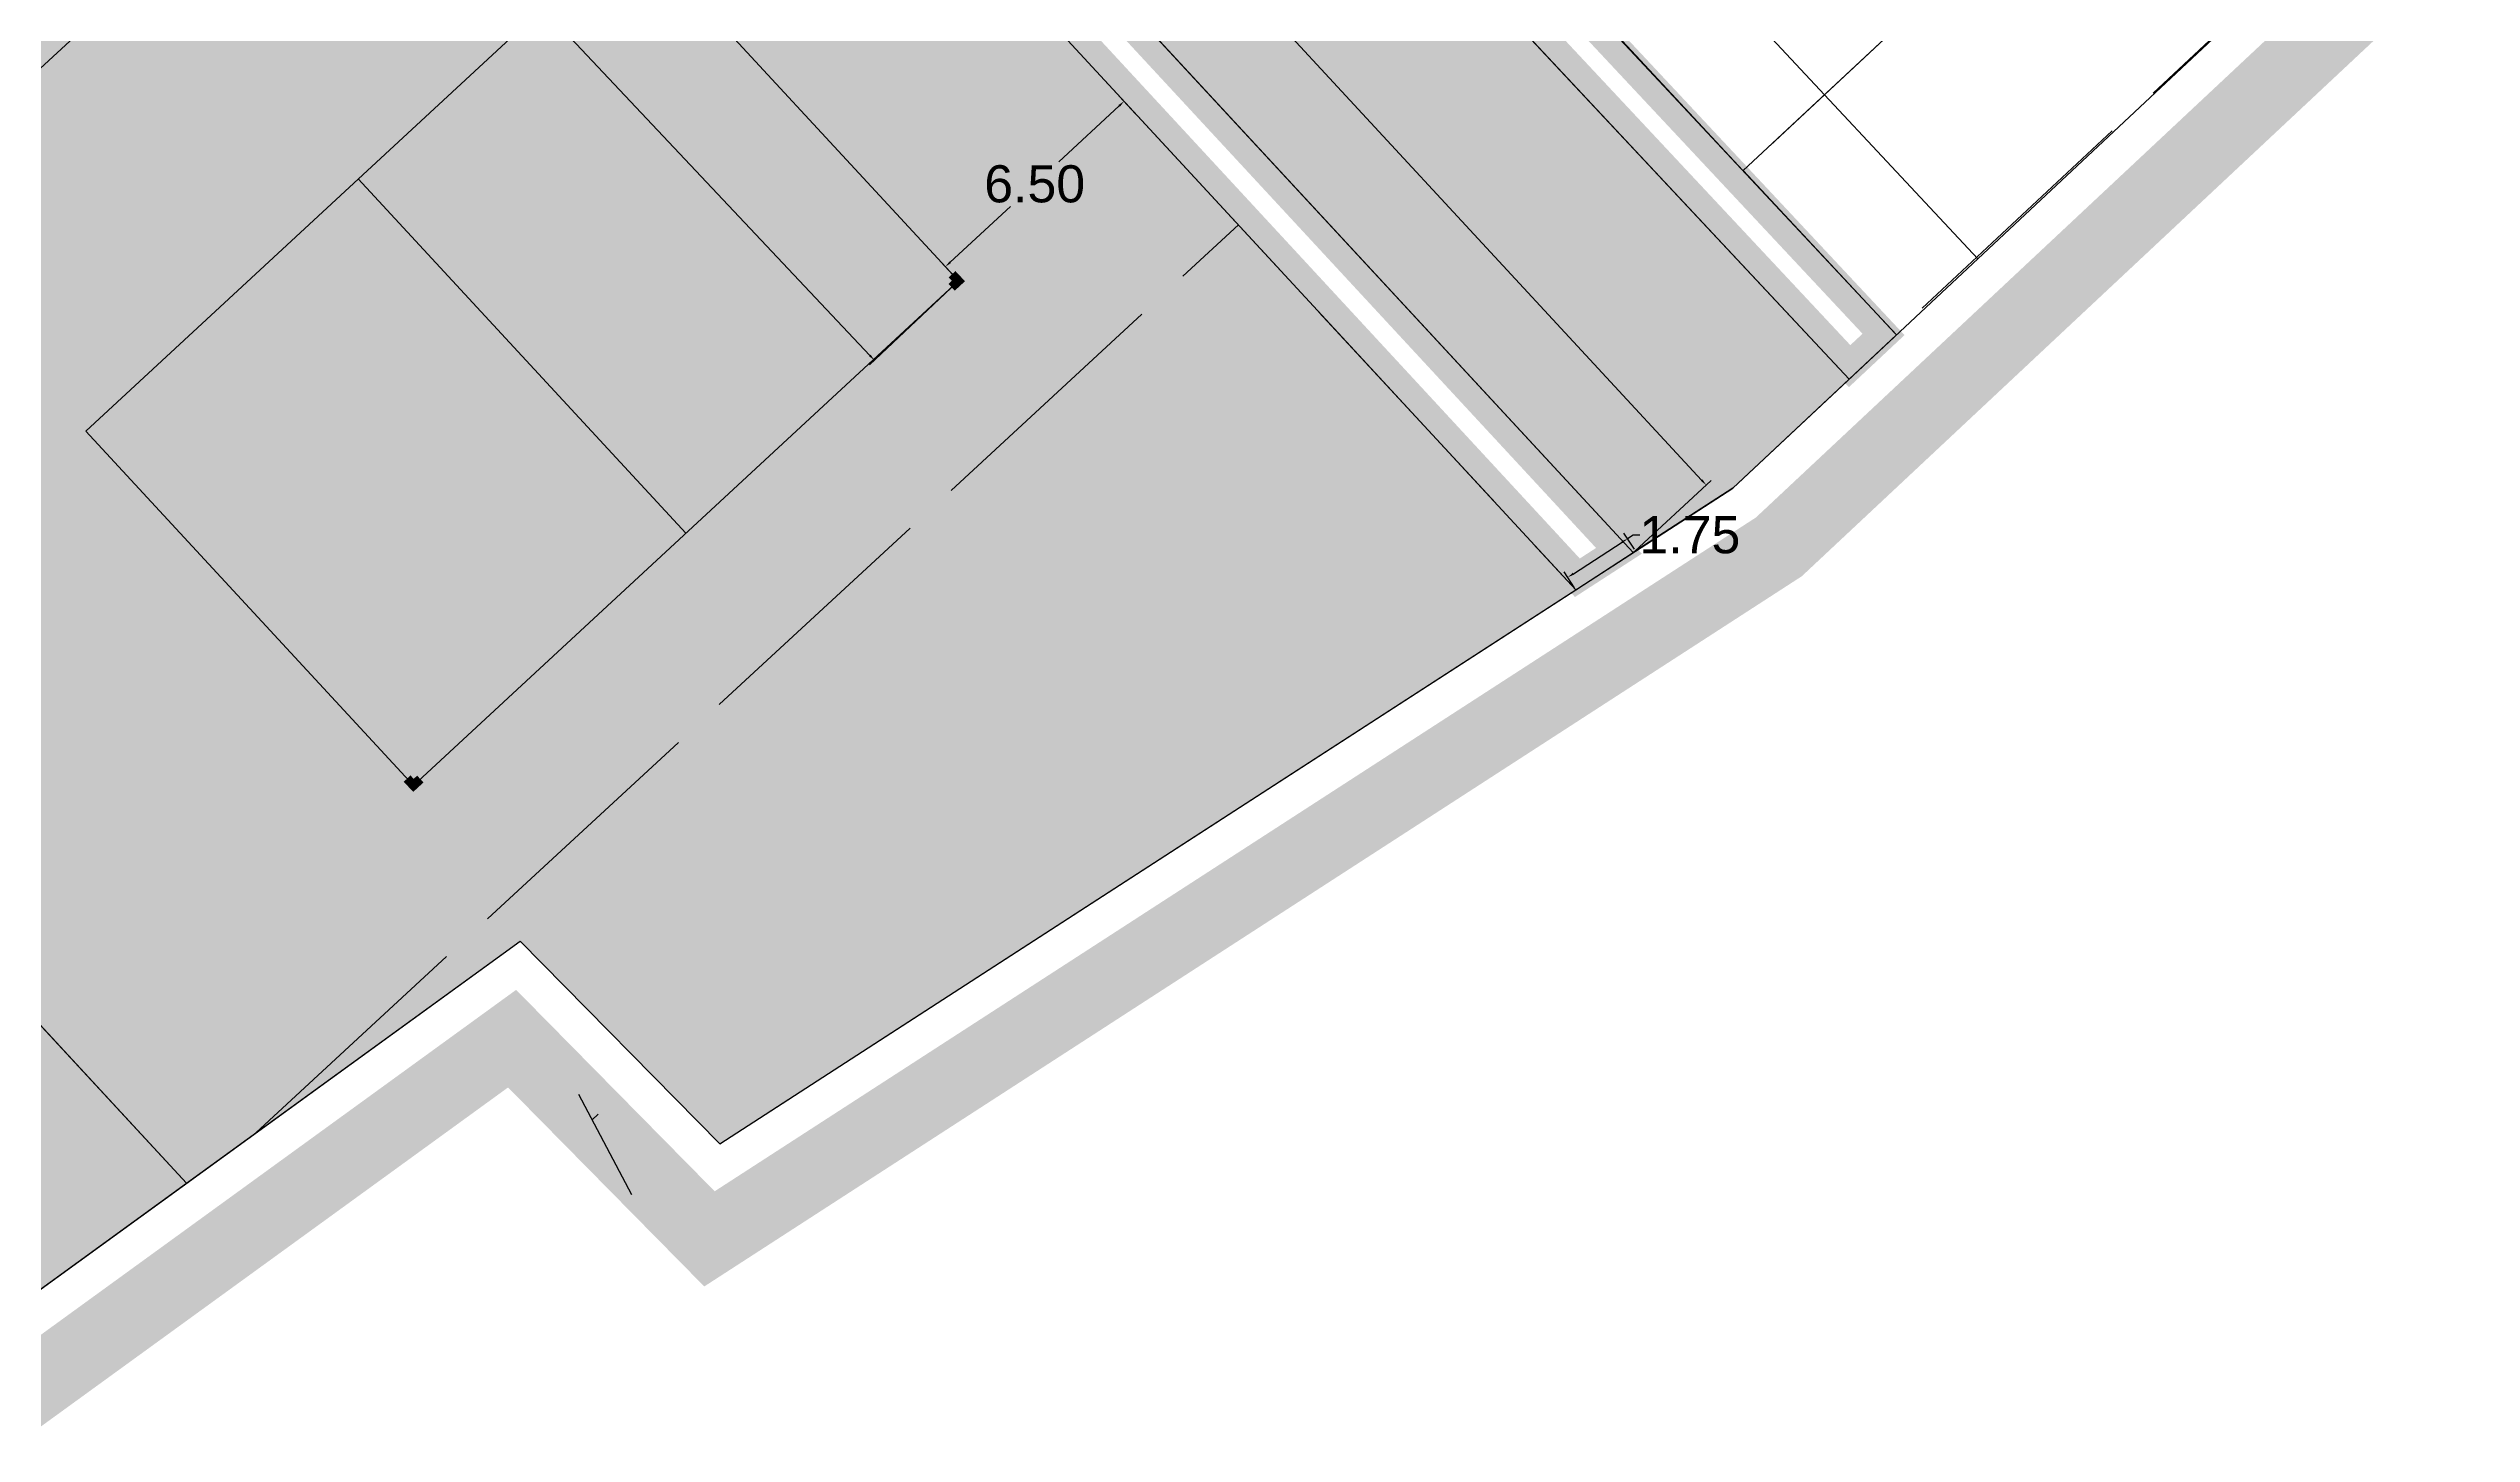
# Model space of a CAD drawing. Header units: metres. Extents: x 362096 to 727297, y 5619965 to 11243182.
# Drawn here: x 363591.2 to 363656.5, y 5621382.2 to 5621419.5 of the extents above; entities that cross this region are included whole.
import ezdxf

# ---------------------------------------------------------------- set-up
doc = ezdxf.new("R2010")
doc.units = ezdxf.units.M
doc.header["$MEASUREMENT"] = 0
doc.linetypes.add('BAUGRENZE2', pattern=[10.25, 3.5, -1, 3.5, -1, 0.25, -1])
doc.linetypes.add('GELTUNGSBEREICH', pattern=[8.5, 7, -1.5])
for name, color, linetype in [('ALLGEMEINE-WOHNGEBIETE_FA', 11, 'Continuous'), ('BAUGRENZE_FA', 150, 'Continuous'), ('BAUGRENZE_GL', 7, 'Continuous'), ('DACH-BLOCK', 7, 'Continuous'), ('DACH-FIRST', 246, 'Continuous'), ('GELTUNGSBEREICH_B', 7, 'Continuous'), ('GRÜNFLÄCHE_ÖFFENTLICH_FA', 81, 'Continuous'), ('MAJOR ROAD', 255, 'Continuous'), ('MULTI STOREY BUILDING', 255, 'Continuous'), ('PLOT BOUNDARIES', 80, 'GELTUNGSBEREICH'), ('RESIDENTIAL ROAD', 250, 'Continuous'), ('ROW HOUSES', 255, 'Continuous'), ('SEMI-DETACHED HOUSE', 255, 'Continuous'), ('STRASSENBEGRENZUNG_FA', 72, 'Continuous'), ('STRASSENBEGRENZUNG_GL', 7, 'Continuous'), ('STRASSENVERKEHRSFLÄCHE_FA', 40, 'Continuous'), ('UMGR_ALLGEMEINE-WOHNGEBIETE', 7, 'Continuous'), ('UMGR_GELTUNGSBEREICH', 7, 'Continuous'), ('UMGR_GRÜNFLÄCHE_ÖFFENTLICH', 7, 'Continuous'), ('UMGR_STRASSENVERKEHRSFLÄCHE', 7, 'Continuous')]:
    doc.layers.add(name, color=color, linetype=linetype)
doc.styles.get("Standard").update_dxf_attribs({"font": 'arial.ttf', "height": 1})
doc.dimstyles.get("Standard").update_dxf_attribs({"dimtxt": 0.18, "dimasz": 0.18, "dimexe": 0.18, "dimexo": 0.0625, "dimgap": 0.09, "dimtad": 0, "dimtih": 1, "dimtoh": 1, "dimdec": 4, "dimzin": 0, "dimdsep": 46, "dimtxsty": 'Standard', "dimcen": 0.09, "dimadec": 0, "dimazin": 0, "dimtfac": 1, "dimtdec": 4, "dimtofl": 0, "dimtmove": 0, "dimatfit": 3, "dimfxl": 1, "dimtolj": 1, "dimtzin": 0, "dimarcsym": 0})

# ---------------------------------------------------------------- blocks, each defined once
blk = doc.blocks.new('eaws_roofhatch_2460467.649513889')
at = {"layer": 'DACH-FIRST'}
blk.add_line((7.34, 6.791), (-1.489, 16.334), dxfattribs=at)
blk = doc.blocks.new('*D122')
at = {"layer": 'Defpoints', "color": 0, "transparency": 16777216}
for p in [(363552.631, 5621480.169), (363615.717, 5621413.198), (363613.452, 5621411.065)]:
    blk.add_point(p, dxfattribs=at)
at = {"layer": 'RESIDENTIAL ROAD', "color": 0, "lineweight": -2, "transparency": 16777216}
for p, q in [((363552.586, 5621480.126), (363550.236, 5621477.913)), ((363550.49, 5621477.905), (363581.344, 5621445.151)), ((363613.329, 5621411.196), (363582.475, 5621443.95)), ((363615.671, 5621413.156), (363613.321, 5621410.942))]:
    blk.add_line(p, q, dxfattribs=at)
at = {"layer": 'RESIDENTIAL ROAD', "color": 0, "transparency": 16777216}
for points in [[(363550.512, 5621477.925), (363550.469, 5621477.884), (363550.367, 5621478.036)], [(363613.351, 5621411.217), (363613.307, 5621411.176), (363613.452, 5621411.065)]]:
    blk.add_solid(points, dxfattribs=at)
at = {"layer": 'RESIDENTIAL ROAD', "color": 0, "transparency": 16777216, "insert": (363581.91, 5621444.551), "char_height": 1, "attachment_point": 5}
blk.add_mtext('\\A1;92.00', dxfattribs=at)
blk = doc.blocks.new('*D146')
at = {"layer": 'Defpoints', "color": 0, "transparency": 16777216}
for p in [(363620.181, 5621418.037), (363620.534, 5621417.655), (363615.717, 5621413.198)]:
    blk.add_point(p, dxfattribs=at)
at = {"layer": 'RESIDENTIAL ROAD', "color": 0, "lineweight": -2, "transparency": 16777216}
for p, q in [((363620.491, 5621417.701), (363620.058, 5621418.169)), ((363620.048, 5621417.915), (363618.421, 5621416.409)), ((363615.496, 5621413.703), (363617.123, 5621415.208)), ((363615.674, 5621413.244), (363615.241, 5621413.712))]:
    blk.add_line(p, q, dxfattribs=at)
at = {"layer": 'RESIDENTIAL ROAD', "color": 0, "transparency": 16777216}
for points in [[(363620.028, 5621417.937), (363620.069, 5621417.893), (363620.181, 5621418.037)], [(363615.475, 5621413.725), (363615.516, 5621413.681), (363615.363, 5621413.58)]]:
    blk.add_solid(points, dxfattribs=at)
at = {"layer": 'RESIDENTIAL ROAD', "color": 0, "transparency": 16777216, "insert": (363617.772, 5621415.809), "char_height": 1, "attachment_point": 5}
blk.add_mtext('\\A1;6.50', dxfattribs=at)
blk = doc.blocks.new('*D159')
at = {"layer": 'Defpoints', "color": 0, "transparency": 16777216}
for p in [(363474.417, 5621578.093), (363635.863, 5621407.703), (363633.898, 5621405.883)]:
    blk.add_point(p, dxfattribs=at)
at = {"layer": 'RESIDENTIAL ROAD', "color": 0, "lineweight": -2, "transparency": 16777216}
for p, q in [((363474.463, 5621578.136), (363476.514, 5621580.035)), ((363476.504, 5621579.781), (363555.566, 5621494.409)), ((363635.74, 5621407.835), (363556.679, 5621493.207)), ((363633.943, 5621405.925), (363635.995, 5621407.825))]:
    blk.add_line(p, q, dxfattribs=at)
at = {"layer": 'RESIDENTIAL ROAD', "color": 0, "transparency": 16777216}
for points in [[(363476.526, 5621579.801), (363476.482, 5621579.761), (363476.382, 5621579.913)], [(363635.762, 5621407.855), (363635.718, 5621407.815), (363635.863, 5621407.703)]]:
    blk.add_solid(points, dxfattribs=at)
at = {"layer": 'RESIDENTIAL ROAD', "color": 0, "transparency": 16777216, "insert": (363556.122, 5621493.808), "char_height": 1, "attachment_point": 5}
blk.add_mtext('\\A1;234.7134', dxfattribs=at)
blk = doc.blocks.new('*D163')
at = {"layer": 'Defpoints', "color": 0, "transparency": 16777216}
for p in [(363633.746, 5621406.261), (363633.963, 5621405.925), (363632.351, 5621404.883)]:
    blk.add_point(p, dxfattribs=at)
at = {"layer": 'RESIDENTIAL ROAD', "color": 0, "lineweight": -2, "transparency": 16777216}
for p, q in [((363633.929, 5621405.978), (363633.648, 5621406.412)), ((363632.285, 5621405.316), (363633.595, 5621406.163)), ((363633.746, 5621406.261), (363633.897, 5621406.359)), ((363633.897, 5621406.359), (363634.077, 5621406.359)), ((363632.318, 5621404.935), (363632.036, 5621405.37))]:
    blk.add_line(p, q, dxfattribs=at)
at = {"layer": 'RESIDENTIAL ROAD', "color": 0, "transparency": 16777216}
for points in [[(363633.579, 5621406.189), (363633.611, 5621406.138), (363633.746, 5621406.261)], [(363632.269, 5621405.342), (363632.302, 5621405.291), (363632.134, 5621405.219)]]:
    blk.add_solid(points, dxfattribs=at)
at = {"layer": 'RESIDENTIAL ROAD', "color": 0, "transparency": 16777216, "insert": (363635.423, 5621406.359), "char_height": 1, "attachment_point": 5}
blk.add_mtext('\\A1;1.75', dxfattribs=at)

msp = doc.modelspace()

# ---------------------------------------------------------------- hatches: boundary and pattern name
at = {"layer": 'ALLGEMEINE-WOHNGEBIETE_FA'}
h = msp.add_hatch(color=256, dxfattribs=at)
edge = h.paths.add_edge_path(flags=0)
edge.add_line((363490.47636, 5621428.30725), (363516.22788, 5621400.36339))
edge.add_line((363516.22788, 5621400.36339), (363552.98724, 5621434.24983))
edge.add_line((363552.98724, 5621434.24983), (363594.91719, 5621388.89883))
edge.add_line((363594.91719, 5621388.89883), (363603.91028, 5621395.4234))
edge.add_line((363603.91028, 5621395.4234), (363609.29156, 5621389.96657))
edge.add_line((363609.29156, 5621389.96657), (363632.35146, 5621404.88284))
edge.add_line((363632.35146, 5621404.88284), (363556.15914, 5621487.23212))
edge.add_arc((363556.29564, 5621482.23399), 5, 91.5644129, 133.7544786)
edge.add_line((363552.83779, 5621485.84554), (363490.47636, 5621428.30725))
at = {"layer": 'GRÜNFLÄCHE_ÖFFENTLICH_FA'}
msp.add_hatch(color=256, dxfattribs=at).paths.add_polyline_path([(363526.72293, 5621327.65204), (363581.0631, 5621327.29759), (363575.76653, 5621331.65226), (363607.48409, 5621340.59165), (363578.91279, 5621377.2875), (363594.91719, 5621388.89883), (363552.98724, 5621434.24983), (363516.22788, 5621400.36339), (363490.47636, 5621428.30725), (363488.94403, 5621426.89469)], flags=0)
at = {"layer": 'STRASSENVERKEHRSFLÄCHE_FA'}
h = msp.add_hatch(color=256, dxfattribs=at)
edge = h.paths.add_edge_path(flags=0)
edge.add_arc((3772547.28605, 1962811.21575), 5000669.47268, 132.97489330745, 132.97655243753, ccw=False)
edge.add_arc((363698.41572, 5621567.09175), 4.99993, 312.9748933, 401.654494)
edge.add_line((363702.1515, 5621570.41489), (363678.45159, 5621597.05765))
edge.add_line((363678.45159, 5621597.05765), (363669.94471, 5621595.69642))
edge.add_line((363669.94471, 5621595.69642), (363691.72244, 5621570.90336))
edge.add_arc((363687.96586, 5621567.60366), 5, -47.0242771, 41.2954305, ccw=False)
edge.add_line((363691.3743, 5621563.94544), (363591.83499, 5621471.20235))
edge.add_arc((363588.42654, 5621474.86056), 5, 223.1061452, 312.9757229, ccw=False)
edge.add_line((363584.7761, 5621471.4438), (363483.64342, 5621579.49331))
edge.add_line((363483.64342, 5621579.49331), (363474.41697, 5621578.09305))
edge.add_line((363474.41697, 5621578.09305), (363633.89754, 5621405.88292))
edge.add_line((363633.89754, 5621405.88292), (363636.58196, 5621407.61934))
edge.add_line((363636.58196, 5621407.61934), (363639.71528, 5621410.55208))
edge.add_line((363639.71528, 5621410.55208), (363595.63593, 5621457.64617))
edge.add_arc((363599.28651, 5621461.06289), 5.00007, 132.9765524, 223.1047861, ccw=False)

# ---------------------------------------------------------------- linework, layer by layer
at = {"layer": 'BAUGRENZE_FA', "const_width": 0.8}
msp.add_lwpolyline([(363538.69656, 5621466.56075), (363601.06193, 5621400.3545), (363614.97146, 5621413.22407), (363552.6061, 5621479.43032)], close=True, dxfattribs=at)
at = {"layer": 'BAUGRENZE_GL', "linetype": 'BAUGRENZE2', "const_width": 0.25, "flags": 128}
msp.add_lwpolyline([(363537.9512, 5621466.58635), (363601.03655, 5621399.61577), (363615.71683, 5621413.19846), (363552.63148, 5621480.16904), (363537.9512, 5621466.58635), (363537.9512, 5621466.58635)], dxfattribs=at)
at = {"layer": 'BAUGRENZE_GL', "const_width": 0.25}
for points in [[(363615.53332, 5621413.02868), (363615.71683, 5621413.19846), (363615.54541, 5621413.38044)], [(363600.86513, 5621399.79775), (363601.03655, 5621399.61577), (363601.22005, 5621399.78556)]]:
    msp.add_lwpolyline(points, dxfattribs=at)
at = {"layer": 'GELTUNGSBEREICH_B', "linetype": 'GELTUNGSBEREICH', "const_width": 2, "flags": 128}
msp.add_lwpolyline([(363725.70355, 5621479.96983), (363749.87174, 5621500.08072), (363761.87683, 5621509.79648), (363721.06323, 5621552.16402), (363679.21762, 5621599.20567), (363653.19294, 5621595.04134), (363646.11333, 5621601.97746), (363642.1496, 5621605.41254), (363547.66217, 5621590.63411), (363514.70329, 5621585.98516), (363473.86422, 5621580.10616), (363440.12318, 5621575.97923), (363445.92185, 5621540.01298), (363453.08894, 5621514.37931), (363465.28103, 5621479.84175), (363476.11022, 5621454.9866), (363525.33724, 5621325.67051), (363547.75111, 5621325.36884), (363570.94695, 5621324.72891), (363586.29307, 5621325.58685), (363579.99361, 5621330.76607), (363600.08467, 5621336.4305), (363610.88992, 5621339.47284), (363581.76194, 5621376.88367), (363603.69331, 5621392.79506), (363609.01074, 5621387.40297), (363637.81822, 5621406.03707), (363663.61616, 5621430.18355), (363688.69313, 5621450.44462), (363699.00724, 5621440.81977), (363734.01822, 5621469.55568)], close=True, dxfattribs=at)
at = {"layer": 'GELTUNGSBEREICH_B', "const_width": 2}
for points in [[(363602.07448, 5621391.62059), (363603.69331, 5621392.79506), (363605.09763, 5621391.37102)], [(363607.60642, 5621388.82701), (363609.01074, 5621387.40297), (363610.69004, 5621388.48923)]]:
    msp.add_lwpolyline(points, dxfattribs=at)
at = {"layer": 'MAJOR ROAD'}
for p, q in [((363474.35807, 5621578.15664), (363633.89754, 5621405.88292)), ((363639.71528, 5621410.55208), (363595.63593, 5621457.64617))]:
    msp.add_line(p, q, dxfattribs=at)
at = {"layer": 'MULTI STOREY BUILDING'}
msp.add_lwpolyline([(363592.2078, 5621409.15796), (363606.88808, 5621422.74064), (363615.71683, 5621413.19846), (363601.03655, 5621399.61577)], close=True, dxfattribs=at)
at = {"layer": 'PLOT BOUNDARIES'}
for p, q in [((363556.15914, 5621487.23212), (363632.35146, 5621404.88284)), ((363598.11181, 5621457.56186), (363640.99293, 5621411.74794)), ((363598.11189, 5621457.56177), (363640.99293, 5621411.74794)), ((363544.20994, 5621443.78947), (363594.91719, 5621388.89883)), ((363578.13806, 5621407.06226), (363606.28081, 5621433.06021)), ((363596.78819, 5621390.25626), (363623.2592, 5621414.70983))]:
    msp.add_line(p, q, dxfattribs=at)
for points in [[(363632.76385, 5621420.55992), (363651.05491, 5621437.60214), (363655.14505, 5621433.21228), (363636.85398, 5621416.17007)], [(363636.85898, 5621416.17472), (363655.15004, 5621433.21693), (363659.24017, 5621428.82708), (363640.94911, 5621411.78487)]]:
    msp.add_lwpolyline(points, close=True, dxfattribs=at)
at = {"layer": 'RESIDENTIAL ROAD'}
for points in [[(363595.63593, 5621457.64617), (363639.71528, 5621410.55208), (363636.58196, 5621407.61934), (363633.89754, 5621405.88292), (363474.41697, 5621578.09305), (363483.64342, 5621579.49331), (363584.7761, 5621471.4438, 0.41354701), (363591.83499, 5621471.20235), (363691.3743, 5621563.94544, 0.40564984), (363691.72244, 5621570.90336), (363669.94471, 5621595.69642), (363678.45159, 5621597.05765), (363702.1515, 5621570.41489, -0.40747974), (363701.82406, 5621563.43354, 0.00000724), (363595.87797, 5621464.72111, 0.41486924), (363595.63593, 5621457.64617, 7.77455809)], [(363706.56199, 5621565.45674), (363598.3539, 5621464.63675, 0.41487308), (363598.11181, 5621457.56186), (363640.99293, 5621411.74794), (363639.71528, 5621410.55208), (363595.63593, 5621457.64617, -0.41488314), (363595.87797, 5621464.72111), (363701.82406, 5621563.43354, 0.40746992), (363702.15151, 5621570.41487)], [(363556.15914, 5621487.23212), (363632.35146, 5621404.88284), (363633.89754, 5621405.88292), (363560.02415, 5621485.6316, 0.21890798), (363556.15914, 5621487.23212, -5.471844)]]:
    msp.add_lwpolyline(points, format="xyb", dxfattribs=at)
at = {"layer": 'ROW HOUSES'}
msp.add_line((363602.14776, 5621457.64), (363643.1832, 5621413.798), dxfattribs=at)
msp.add_lwpolyline([(363605.84818, 5621390.61114), (363606.01403, 5621390.76418)], dxfattribs=at)
at = {"layer": 'SEMI-DETACHED HOUSE'}
msp.add_line((363605.48187, 5621391.3038), (363606.91199, 5621388.59954), dxfattribs=at)
at = {"layer": 'STRASSENBEGRENZUNG_FA', "const_width": 0.5}
msp.add_lwpolyline([(363702.45038, 5621570.68072, -0.40746992), (363702.09673, 5621563.14089), (363596.15064, 5621464.42845, 0.41488314), (363595.92797, 5621457.91951), (363639.73397, 5621411.11745), (363640.42756, 5621411.76664), (363597.81977, 5621457.28852, -0.41487308), (363598.08122, 5621464.9294), (363706.28931, 5621565.7494)], format="xyb", dxfattribs=at)
msp.add_lwpolyline([(363557.13248, 5621486.76911), (363632.41663, 5621405.40139), (363633.28064, 5621405.96027), (363559.7307, 5621485.35977, 0.16477561)], format="xyb", close=True, dxfattribs=at)
at = {"layer": 'STRASSENBEGRENZUNG_GL', "const_width": 0.3}
for points in [[(363702.15151, 5621570.41487, -0.40746992), (363701.82406, 5621563.43354), (363595.87797, 5621464.72111, 0.41488314), (363595.63593, 5621457.64617), (363639.71528, 5621410.55208), (363640.99293, 5621411.74794), (363598.11181, 5621457.56186, -0.41487308), (363598.3539, 5621464.63675), (363706.56199, 5621565.45674)], [(363556.15914, 5621487.23212), (363632.35146, 5621404.88284), (363633.89754, 5621405.88292), (363560.02415, 5621485.6316, 0.21890798), (363556.15914, 5621487.23212, -5.471844)]]:
    msp.add_lwpolyline(points, format="xyb", dxfattribs=at)
at = {"layer": 'UMGR_ALLGEMEINE-WOHNGEBIETE'}
msp.add_lwpolyline([(363490.47636, 5621428.30725), (363516.22788, 5621400.36339), (363552.98724, 5621434.24983), (363594.91719, 5621388.89883), (363603.91028, 5621395.4234), (363609.29156, 5621389.96657), (363632.35146, 5621404.88284), (363556.15914, 5621487.23212, 0.18619698), (363552.83779, 5621485.84554)], format="xyb", close=True, dxfattribs=at)
at = {"layer": 'UMGR_GELTUNGSBEREICH'}
msp.add_lwpolyline([(363578.91279, 5621377.2875), (363603.91028, 5621395.4234), (363609.29156, 5621389.96657), (363636.58196, 5621407.61934), (363662.30261, 5621431.69348)], dxfattribs=at)
at = {"layer": 'UMGR_GRÜNFLÄCHE_ÖFFENTLICH'}
msp.add_lwpolyline([(363526.72293, 5621327.65204), (363581.0631, 5621327.29759), (363575.76653, 5621331.65226), (363607.48409, 5621340.59165), (363578.91279, 5621377.2875), (363594.91719, 5621388.89883), (363552.98724, 5621434.24983), (363516.22788, 5621400.36339), (363490.47636, 5621428.30725), (363488.94403, 5621426.89469)], close=True, dxfattribs=at)
at = {"layer": 'UMGR_STRASSENVERKEHRSFLÄCHE'}
msp.add_lwpolyline([(363595.87797, 5621464.72111, -0.00000724), (363701.82406, 5621563.43354, 0.40747974), (363702.1515, 5621570.41489), (363678.45159, 5621597.05765), (363669.94471, 5621595.69642), (363691.72244, 5621570.90336, -0.40564984), (363691.3743, 5621563.94544), (363591.83499, 5621471.20235, -0.41354701), (363584.7761, 5621471.4438), (363483.64342, 5621579.49331), (363474.41697, 5621578.09305), (363633.89754, 5621405.88292), (363636.58196, 5621407.61934), (363639.71528, 5621410.55208), (363595.63593, 5621457.64617, -0.41486924)], format="xyb", close=True, dxfattribs=at)

# ---------------------------------------------------------------- block references
at = {"layer": 'DACH-BLOCK'}
msp.add_blockref('eaws_roofhatch_2460467.649513889', (363601.03655, 5621399.61577), dxfattribs=at)

# ---------------------------------------------------------------- dimensions: what is measured, and where the dimension line sits
at = {"layer": 'RESIDENTIAL ROAD'}
dim = msp.add_aligned_dim(p1=(363474.41697, 5621578.09305), p2=(363633.89754, 5621405.88292), distance=2.67845, dimstyle='Standard', dxfattribs=at)
dim.commit()
dim.dimension.update_dxf_attribs({"geometry": '*D159', "text_midpoint": (363556.12244, 5621493.80791)})
for p1, p2, distance, text, picture, middle in [((363552.63148, 5621480.16904), (363615.71683, 5621413.19846), -3.11094, '92.00', '*D122', (363581.90968, 5621444.55065)), ((363615.71683, 5621413.19846), (363620.53389, 5621417.65537), 0.52031, '6.50', '*D146', (363617.772, 5621415.80883)), ((363632.35146, 5621404.88284), (363633.96319, 5621405.92539), 0.4, '1.75', '*D163', (363635.42253, 5621406.35901))]:
    dim = msp.add_aligned_dim(p1=p1, p2=p2, distance=distance, text=text, dimstyle='Standard', dxfattribs=at)
    dim.commit()
    dim.dimension.update_dxf_attribs({"geometry": picture, "text_midpoint": middle})

doc.saveas('drawing.dxf')
